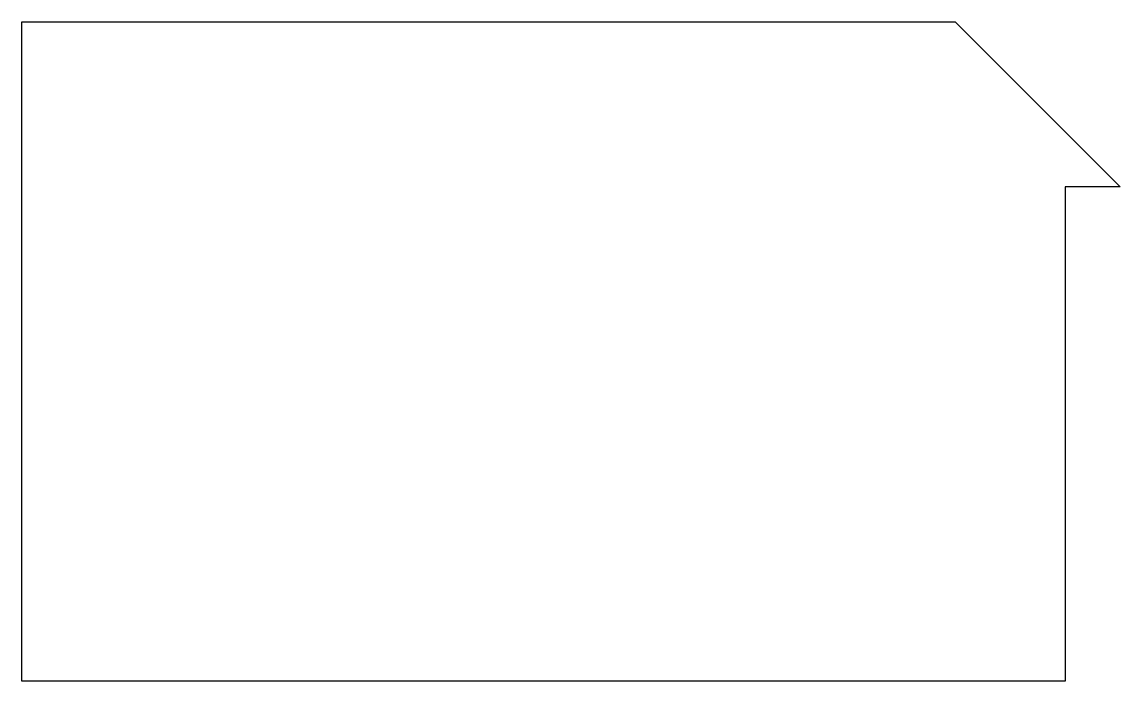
# Model space of a CAD drawing. Header units: millimetres. Extents: x 40 to 140, y 80 to 140.
import ezdxf

# ---------------------------------------------------------------- set-up
doc = ezdxf.new("R2010")
doc.units = ezdxf.units.MM
doc.layers.get('0').update_dxf_attribs({"linetype": 'CONTINUOUS'})

msp = doc.modelspace()

# ---------------------------------------------------------------- linework, layer by layer
msp.add_lwpolyline([(140, 125), (135, 125), (135, 80), (40, 80), (40, 140), (125, 140)], close=True)

doc.saveas('drawing.dxf')
